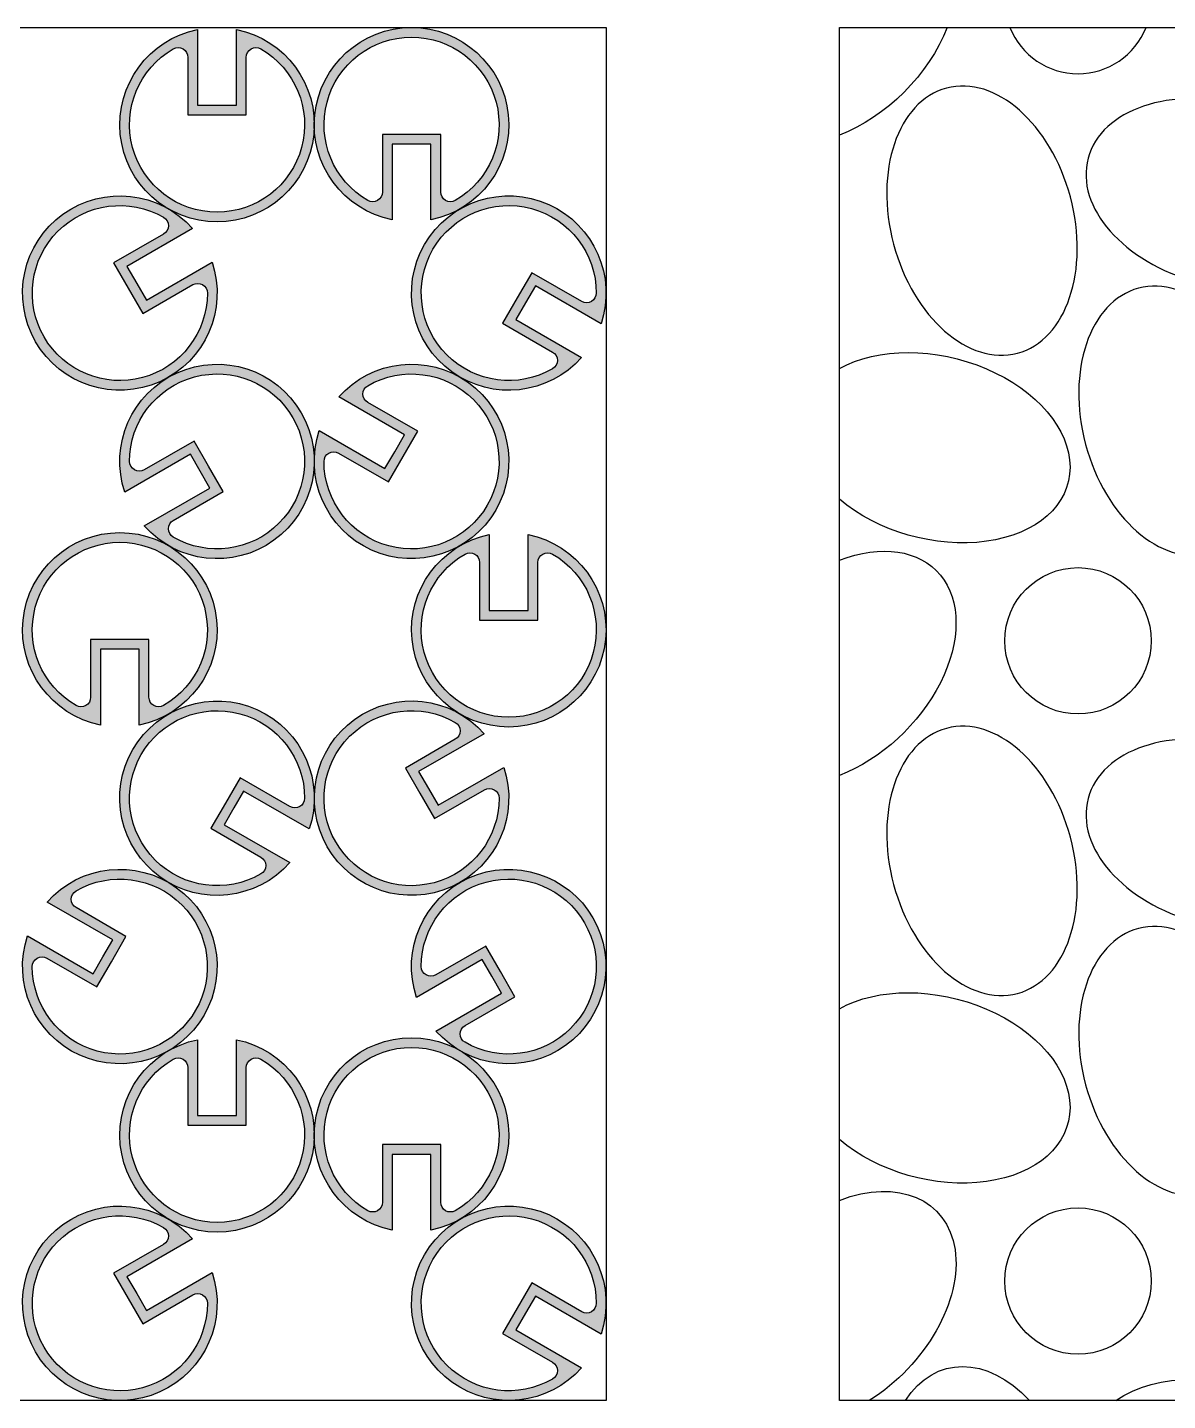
# Model space of a CAD drawing. Header units: millimetres. Extents: x 61 to 452, y 50 to 292.
# Drawn here: x 205.1 to 263.7, y 219.8 to 290.4 of the extents above; entities that cross this region are included whole.
import ezdxf

# ---------------------------------------------------------------- set-up
doc = ezdxf.new("R2010")
doc.units = ezdxf.units.MM
doc.layers.add('cad-block.com', color=250, linetype='Continuous')

msp = doc.modelspace()

# ---------------------------------------------------------------- hatches: boundary and pattern name
at = {"true_color": 0x000000}
h = msp.add_hatch(color=18, dxfattribs=at)
h.dxf.hatch_style = 1
edge = h.paths.add_edge_path(flags=16)
edge.add_arc((214.8466869236495, 285.4032878407129), 4.499999999999926, 120.00000000000051, 419.9999999999994, ccw=False)
edge.add_arc((212.8466869236495, 288.8673894558505), 0.500000000000041, 360.0000000000065, 479.9999999999972, ccw=False)
edge.add_line((213.3466869236495, 288.8673894558506), (213.3466869236495, 285.9032878407128))
edge.add_line((213.3466869236495, 285.9032878407128), (214.8466869236495, 285.9032878407128))
edge.add_line((214.8466869236495, 285.9032878407128), (216.3466869236495, 285.9032878407128))
edge.add_line((216.3466869236495, 285.9032878407128), (216.3466869236495, 288.8673894558506))
edge.add_arc((216.8466869236495, 288.8673894558505), 0.5, 420.0000000000026, 539.9999999999934, ccw=False)
edge = h.paths.add_edge_path()
edge.add_line((213.8466869236495, 290.3022673262792), (213.8466869236495, 286.4032878407128))
edge.add_line((213.8466869236495, 286.4032878407128), (214.8466869236495, 286.4032878407128))
edge.add_line((214.8466869236495, 286.4032878407128), (215.8466869236495, 286.4032878407128))
edge.add_line((215.8466869236495, 286.4032878407128), (215.8466869236495, 290.3022673262792))
edge.add_arc((214.8466869236495, 285.4032878407128), 5.000000000000015, 101.53695903281539, 438.4630409671845, ccw=False)
h = msp.add_hatch(color=18, dxfattribs=at)
h.dxf.hatch_style = 1
edge = h.paths.add_edge_path(flags=16)
edge.add_arc((224.8466869236495, 285.4032878407127), 4.499999999999926, -59.999999999999375, 239.9999999999994, ccw=False)
edge.add_arc((226.8466869236495, 281.939186225575), 0.500000000000041, 180.0000000000065, 299.99999999999727, ccw=False)
edge.add_line((226.3466869236495, 281.939186225575), (226.3466869236495, 284.9032878407127))
edge.add_line((226.3466869236495, 284.9032878407127), (224.8466869236495, 284.9032878407127))
edge.add_line((224.8466869236495, 284.9032878407127), (223.3466869236495, 284.9032878407127))
edge.add_line((223.3466869236495, 284.9032878407127), (223.3466869236495, 281.939186225575))
edge.add_arc((222.8466869236495, 281.939186225575), 0.5, 240.0000000000027, 359.99999999999346, ccw=False)
edge = h.paths.add_edge_path()
edge.add_line((225.8466869236495, 280.5043083551463), (225.8466869236495, 284.4032878407127))
edge.add_line((225.8466869236495, 284.4032878407127), (224.8466869236495, 284.4032878407127))
edge.add_line((224.8466869236495, 284.4032878407127), (223.8466869236495, 284.4032878407127))
edge.add_line((223.8466869236495, 284.4032878407127), (223.8466869236495, 280.5043083551463))
edge.add_arc((224.8466869236495, 285.4032878407127), 5.000000000000015, -78.46304096718461, 258.4630409671846, ccw=False)
h = msp.add_hatch(color=18, dxfattribs=at)
h.dxf.hatch_style = 1
edge = h.paths.add_edge_path(flags=16)
edge.add_arc((209.8466869236497, 276.7430338028685), 4.499999999999926, 60.00000000000051, 359.9999999999994, ccw=False)
edge.add_arc((211.8466869236495, 280.2071354180062), 0.500000000000041, 300.0000000000065, 419.9999999999972, ccw=False)
edge.add_line((212.0966869236495, 279.774122716114), (209.5296996255418, 278.2920719085452))
edge.add_line((209.5296996255418, 278.2920719085452), (210.2796996255418, 276.9930338028685))
edge.add_line((210.2796996255418, 276.9930338028685), (211.0296996255418, 275.6939956971918))
edge.add_line((211.0296996255418, 275.6939956971918), (213.5966869236495, 277.1760465047606))
edge.add_arc((213.8466869236495, 276.7430338028684), 0.5, 360.0000000000026, 479.9999999999934, ccw=False)
edge = h.paths.add_edge_path()
edge.add_line((213.5893276107688, 280.0585489494361), (210.2127123274339, 278.1090592066529))
edge.add_line((210.212712327434, 278.1090592066529), (210.712712327434, 277.2430338028685))
edge.add_line((210.712712327434, 277.2430338028685), (211.212712327434, 276.377008399084))
edge.add_line((211.212712327434, 276.377008399084), (214.5893276107689, 278.3264981418672))
edge.add_arc((209.8466869236495, 276.7430338028685), 5.000000000000015, 41.53695903281539, 378.4630409671845, ccw=False)
h = msp.add_hatch(color=18, dxfattribs=at)
h.dxf.hatch_style = 1
edge = h.paths.add_edge_path(flags=16)
edge.add_arc((229.8466869236497, 276.7430338028683), 4.499999999999925, 5.115907697472721e-13, 299.9999999999994, ccw=False)
edge.add_arc((233.8466869236495, 276.7430338028684), 0.5000000000000409, 240.00000000000648, 359.9999999999972, ccw=False)
edge.add_line((233.5966869236495, 276.3100211009761), (231.0296996255418, 277.792071908545))
edge.add_line((231.0296996255418, 277.792071908545), (230.2796996255418, 276.4930338028684))
edge.add_line((230.2796996255418, 276.4930338028684), (229.5296996255418, 275.1939956971917))
edge.add_line((229.5296996255418, 275.1939956971917), (232.0966869236495, 273.7119448896228))
edge.add_arc((231.8466869236495, 273.2789321877306), 0.4999999999999999, 300.0000000000026, 419.99999999999346, ccw=False)
edge = h.paths.add_edge_path()
edge.add_line((234.5893276107688, 275.1595694638696), (231.2127123274339, 277.1090592066528))
edge.add_line((231.212712327434, 277.1090592066528), (230.712712327434, 276.2430338028684))
edge.add_line((230.712712327434, 276.2430338028684), (230.212712327434, 275.3770083990839))
edge.add_line((230.212712327434, 275.3770083990839), (233.5893276107689, 273.4275186563007))
edge.add_arc((229.8466869236495, 276.7430338028684), 5.000000000000014, -18.46304096718461, 318.46304096718455, ccw=False)
h = msp.add_hatch(color=18, dxfattribs=at)
h.dxf.hatch_style = 1
edge = h.paths.add_edge_path(flags=16)
edge.add_arc((214.8466869236495, 268.082779765024), 4.499999999999925, -119.99999999999949, 179.9999999999993, ccw=False)
edge.add_arc((212.8466869236495, 264.6186781498863), 0.5000000000000409, 120.0000000000064, 239.99999999999721, ccw=False)
edge.add_line((212.5966869236495, 265.0516908517785), (215.1636742217572, 266.5337416593474))
edge.add_line((215.1636742217572, 266.5337416593474), (214.4136742217572, 267.832779765024))
edge.add_line((214.4136742217572, 267.832779765024), (213.6636742217572, 269.1318178707007))
edge.add_line((213.6636742217572, 269.1318178707007), (211.0966869236495, 267.6497670631319))
edge.add_arc((210.8466869236495, 268.0827797650241), 0.4999999999999999, 180.0000000000026, 299.9999999999934, ccw=False)
edge = h.paths.add_edge_path()
edge.add_line((211.1040462365302, 264.7672646184564), (214.4806615198651, 266.7167543612396))
edge.add_line((214.4806615198652, 266.7167543612396), (213.9806615198652, 267.582779765024))
edge.add_line((213.9806615198652, 267.582779765024), (213.4806615198652, 268.4488051688085))
edge.add_line((213.4806615198652, 268.4488051688085), (210.1040462365303, 266.4993154260253))
edge.add_arc((214.8466869236495, 268.082779765024), 5.000000000000014, -138.4630409671846, 198.4630409671845, ccw=False)
h = msp.add_hatch(color=18, dxfattribs=at)
h.dxf.hatch_style = 1
edge = h.paths.add_edge_path(flags=16)
edge.add_arc((224.8466869236495, 268.0827797650241), 4.499999999999925, -179.99999999999966, 119.9999999999994, ccw=False)
edge.add_arc((220.8466869236495, 268.082779765024), 0.5000000000000409, 60.00000000000642, 179.9999999999972, ccw=False)
edge.add_line((221.0966869236495, 268.5157924669163), (223.6636742217572, 267.0337416593474))
edge.add_line((223.6636742217572, 267.0337416593474), (224.4136742217572, 268.332779765024))
edge.add_line((224.4136742217572, 268.332779765024), (225.1636742217572, 269.6318178707007))
edge.add_line((225.1636742217572, 269.6318178707007), (222.5966869236495, 271.1138686782696))
edge.add_arc((222.8466869236495, 271.5468813801618), 0.4999999999999999, 120.00000000000259, 239.9999999999934, ccw=False)
edge = h.paths.add_edge_path()
edge.add_line((220.1040462365302, 269.6662441040228), (223.4806615198651, 267.7167543612396))
edge.add_line((223.4806615198652, 267.7167543612396), (223.9806615198652, 268.582779765024))
edge.add_line((223.9806615198652, 268.582779765024), (224.4806615198652, 269.4488051688085))
edge.add_line((224.4806615198652, 269.4488051688085), (221.1040462365303, 271.3982949115917))
edge.add_arc((224.8466869236495, 268.082779765024), 5.000000000000014, -198.4630409671846, 138.4630409671845, ccw=False)
h = msp.add_hatch(color=18, dxfattribs=at)
h.dxf.hatch_style = 1
edge = h.paths.add_edge_path(flags=16)
edge.add_arc((209.8466869236495, 259.4225257271796), 4.499999999999926, -59.999999999999375, 239.9999999999994, ccw=False)
edge.add_arc((211.8466869236495, 255.958424112042), 0.500000000000041, 180.0000000000065, 299.99999999999727, ccw=False)
edge.add_line((211.3466869236495, 255.9584241120419), (211.3466869236495, 258.9225257271797))
edge.add_line((211.3466869236495, 258.9225257271797), (209.8466869236495, 258.9225257271797))
edge.add_line((209.8466869236495, 258.9225257271797), (208.3466869236495, 258.9225257271797))
edge.add_line((208.3466869236495, 258.9225257271797), (208.3466869236495, 255.9584241120419))
edge.add_arc((207.8466869236495, 255.958424112042), 0.5, 240.0000000000027, 359.99999999999346, ccw=False)
edge = h.paths.add_edge_path()
edge.add_line((210.8466869236495, 254.5235462416133), (210.8466869236495, 258.4225257271797))
edge.add_line((210.8466869236495, 258.4225257271797), (209.8466869236495, 258.4225257271797))
edge.add_line((209.8466869236495, 258.4225257271797), (208.8466869236495, 258.4225257271797))
edge.add_line((208.8466869236495, 258.4225257271797), (208.8466869236495, 254.5235462416133))
edge.add_arc((209.8466869236495, 259.4225257271797), 5.000000000000015, -78.46304096718461, 258.4630409671846, ccw=False)
h = msp.add_hatch(color=18, dxfattribs=at)
h.dxf.hatch_style = 1
edge = h.paths.add_edge_path(flags=16)
edge.add_arc((229.8466869236495, 259.4225257271797), 4.499999999999926, 120.00000000000051, 419.9999999999994, ccw=False)
edge.add_arc((227.8466869236495, 262.8866273423174), 0.500000000000041, 360.0000000000065, 479.9999999999972, ccw=False)
edge.add_line((228.3466869236495, 262.8866273423174), (228.3466869236495, 259.9225257271797))
edge.add_line((228.3466869236495, 259.9225257271797), (229.8466869236495, 259.9225257271797))
edge.add_line((229.8466869236495, 259.9225257271797), (231.3466869236495, 259.9225257271797))
edge.add_line((231.3466869236495, 259.9225257271797), (231.3466869236495, 262.8866273423174))
edge.add_arc((231.8466869236495, 262.8866273423174), 0.5, 420.0000000000026, 539.9999999999934, ccw=False)
edge = h.paths.add_edge_path()
edge.add_line((228.8466869236495, 264.321505212746), (228.8466869236495, 260.4225257271797))
edge.add_line((228.8466869236495, 260.4225257271797), (229.8466869236495, 260.4225257271797))
edge.add_line((229.8466869236495, 260.4225257271797), (230.8466869236495, 260.4225257271797))
edge.add_line((230.8466869236495, 260.4225257271797), (230.8466869236495, 264.321505212746))
edge.add_arc((229.8466869236495, 259.4225257271797), 5.000000000000015, 101.53695903281539, 438.4630409671845, ccw=False)
h = msp.add_hatch(color=18, dxfattribs=at)
h.dxf.hatch_style = 1
edge = h.paths.add_edge_path(flags=16)
edge.add_arc((214.8466869236497, 250.7622716893353), 4.499999999999925, 5.115907697472721e-13, 299.9999999999994, ccw=False)
edge.add_arc((218.8466869236495, 250.7622716893354), 0.5000000000000409, 240.00000000000648, 359.9999999999972, ccw=False)
edge.add_line((218.5966869236495, 250.3292589874431), (216.0296996255418, 251.811309795012))
edge.add_line((216.0296996255418, 251.8113097950119), (215.2796996255418, 250.5122716893353))
edge.add_line((215.2796996255418, 250.5122716893353), (214.5296996255418, 249.2132335836587))
edge.add_line((214.5296996255418, 249.2132335836587), (217.0966869236495, 247.7311827760898))
edge.add_arc((216.8466869236495, 247.2981700741976), 0.4999999999999999, 300.0000000000026, 419.99999999999346, ccw=False)
edge = h.paths.add_edge_path()
edge.add_line((219.5893276107688, 249.1788073503366), (216.2127123274339, 251.1282970931198))
edge.add_line((216.212712327434, 251.1282970931197), (215.712712327434, 250.2622716893353))
edge.add_line((215.712712327434, 250.2622716893353), (215.212712327434, 249.3962462855509))
edge.add_line((215.212712327434, 249.3962462855509), (218.5893276107689, 247.4467565427677))
edge.add_arc((214.8466869236495, 250.7622716893353), 5.000000000000014, -18.46304096718461, 318.46304096718455, ccw=False)
h = msp.add_hatch(color=18, dxfattribs=at)
h.dxf.hatch_style = 1
edge = h.paths.add_edge_path(flags=16)
edge.add_arc((224.8466869236497, 250.7622716893353), 4.499999999999926, 60.00000000000051, 359.9999999999994, ccw=False)
edge.add_arc((226.8466869236495, 254.226373304473), 0.500000000000041, 300.0000000000065, 419.9999999999972, ccw=False)
edge.add_line((227.0966869236495, 253.7933606025808), (224.5296996255418, 252.311309795012))
edge.add_line((224.5296996255418, 252.311309795012), (225.2796996255418, 251.0122716893353))
edge.add_line((225.2796996255418, 251.0122716893353), (226.0296996255418, 249.7132335836586))
edge.add_line((226.0296996255418, 249.7132335836586), (228.5966869236495, 251.1952843912275))
edge.add_arc((228.8466869236495, 250.7622716893353), 0.5, 360.0000000000026, 479.9999999999934, ccw=False)
edge = h.paths.add_edge_path()
edge.add_line((228.5893276107688, 254.0777868359029), (225.2127123274339, 252.1282970931198))
edge.add_line((225.212712327434, 252.1282970931197), (225.712712327434, 251.2622716893353))
edge.add_line((225.712712327434, 251.2622716893353), (226.212712327434, 250.3962462855509))
edge.add_line((226.212712327434, 250.3962462855509), (229.5893276107689, 252.345736028334))
edge.add_arc((224.8466869236495, 250.7622716893353), 5.000000000000015, 41.53695903281539, 378.4630409671845, ccw=False)
h = msp.add_hatch(color=18, dxfattribs=at)
h.dxf.hatch_style = 1
edge = h.paths.add_edge_path(flags=16)
edge.add_arc((209.8466869236495, 242.1020176514909), 4.499999999999925, -179.99999999999966, 119.9999999999994, ccw=False)
edge.add_arc((205.8466869236495, 242.1020176514908), 0.5000000000000409, 60.00000000000642, 179.9999999999972, ccw=False)
edge.add_line((206.0966869236495, 242.5350303533831), (208.6636742217572, 241.0529795458142))
edge.add_line((208.6636742217572, 241.0529795458143), (209.4136742217572, 242.3520176514909))
edge.add_line((209.4136742217572, 242.3520176514909), (210.1636742217572, 243.6510557571675))
edge.add_line((210.1636742217572, 243.6510557571675), (207.5966869236495, 245.1331065647364))
edge.add_arc((207.8466869236495, 245.5661192666286), 0.4999999999999999, 120.00000000000259, 239.9999999999934, ccw=False)
edge = h.paths.add_edge_path()
edge.add_line((205.1040462365302, 243.6854819904896), (208.4806615198651, 241.7359922477064))
edge.add_line((208.4806615198652, 241.7359922477065), (208.9806615198652, 242.6020176514909))
edge.add_line((208.9806615198652, 242.6020176514909), (209.4806615198652, 243.4680430552753))
edge.add_line((209.4806615198652, 243.4680430552753), (206.1040462365303, 245.4175327980585))
edge.add_arc((209.8466869236495, 242.1020176514909), 5.000000000000014, -198.4630409671846, 138.4630409671845, ccw=False)
h = msp.add_hatch(color=18, dxfattribs=at)
h.dxf.hatch_style = 1
edge = h.paths.add_edge_path(flags=16)
edge.add_arc((229.8466869236495, 242.1020176514908), 4.499999999999925, -119.99999999999949, 179.9999999999993, ccw=False)
edge.add_arc((227.8466869236495, 238.637916036353), 0.5000000000000409, 120.0000000000064, 239.99999999999721, ccw=False)
edge.add_line((227.5966869236495, 239.0709287382452), (230.1636742217572, 240.5529795458141))
edge.add_line((230.1636742217572, 240.5529795458141), (229.4136742217572, 241.8520176514908))
edge.add_line((229.4136742217572, 241.8520176514908), (228.6636742217572, 243.1510557571675))
edge.add_line((228.6636742217572, 243.1510557571675), (226.0966869236495, 241.6690049495986))
edge.add_arc((225.8466869236495, 242.1020176514908), 0.4999999999999999, 180.0000000000026, 299.9999999999934, ccw=False)
edge = h.paths.add_edge_path()
edge.add_line((226.1040462365302, 238.7865025049231), (229.4806615198651, 240.7359922477063))
edge.add_line((229.4806615198652, 240.7359922477063), (228.9806615198652, 241.6020176514908))
edge.add_line((228.9806615198652, 241.6020176514908), (228.4806615198652, 242.4680430552752))
edge.add_line((228.4806615198652, 242.4680430552752), (225.1040462365303, 240.518553312492))
edge.add_arc((229.8466869236495, 242.1020176514908), 5.000000000000014, -138.4630409671846, 198.4630409671845, ccw=False)
h = msp.add_hatch(color=18, dxfattribs=at)
h.dxf.hatch_style = 1
edge = h.paths.add_edge_path(flags=16)
edge.add_arc((214.8466869236495, 233.4417636136466), 4.499999999999926, 120.00000000000051, 419.9999999999994, ccw=False)
edge.add_arc((212.8466869236495, 236.9058652287842), 0.500000000000041, 360.0000000000065, 479.9999999999972, ccw=False)
edge.add_line((213.3466869236495, 236.9058652287843), (213.3466869236495, 233.9417636136465))
edge.add_line((213.3466869236495, 233.9417636136465), (214.8466869236495, 233.9417636136465))
edge.add_line((214.8466869236495, 233.9417636136465), (216.3466869236495, 233.9417636136465))
edge.add_line((216.3466869236495, 233.9417636136465), (216.3466869236495, 236.9058652287843))
edge.add_arc((216.8466869236495, 236.9058652287842), 0.5, 420.0000000000026, 539.9999999999934, ccw=False)
edge = h.paths.add_edge_path()
edge.add_line((213.8466869236495, 238.3407430992129), (213.8466869236495, 234.4417636136465))
edge.add_line((213.8466869236495, 234.4417636136465), (214.8466869236495, 234.4417636136465))
edge.add_line((214.8466869236495, 234.4417636136465), (215.8466869236495, 234.4417636136465))
edge.add_line((215.8466869236495, 234.4417636136465), (215.8466869236495, 238.3407430992129))
edge.add_arc((214.8466869236495, 233.4417636136465), 5.000000000000015, 101.53695903281539, 438.4630409671845, ccw=False)
h = msp.add_hatch(color=18, dxfattribs=at)
h.dxf.hatch_style = 1
edge = h.paths.add_edge_path(flags=16)
edge.add_arc((224.8466869236495, 233.4417636136463), 4.499999999999926, -59.999999999999375, 239.9999999999994, ccw=False)
edge.add_arc((226.8466869236495, 229.9776619985087), 0.500000000000041, 180.0000000000065, 299.99999999999727, ccw=False)
edge.add_line((226.3466869236495, 229.9776619985087), (226.3466869236495, 232.9417636136464))
edge.add_line((226.3466869236495, 232.9417636136464), (224.8466869236495, 232.9417636136464))
edge.add_line((224.8466869236495, 232.9417636136464), (223.3466869236495, 232.9417636136464))
edge.add_line((223.3466869236495, 232.9417636136464), (223.3466869236495, 229.9776619985087))
edge.add_arc((222.8466869236495, 229.9776619985087), 0.5, 240.0000000000027, 359.99999999999346, ccw=False)
edge = h.paths.add_edge_path()
edge.add_line((225.8466869236495, 228.54278412808), (225.8466869236495, 232.4417636136464))
edge.add_line((225.8466869236495, 232.4417636136464), (224.8466869236495, 232.4417636136464))
edge.add_line((224.8466869236495, 232.4417636136464), (223.8466869236495, 232.4417636136464))
edge.add_line((223.8466869236495, 232.4417636136464), (223.8466869236495, 228.54278412808))
edge.add_arc((224.8466869236495, 233.4417636136464), 5.000000000000015, -78.46304096718461, 258.4630409671846, ccw=False)
h = msp.add_hatch(color=18, dxfattribs=at)
h.dxf.hatch_style = 1
edge = h.paths.add_edge_path(flags=16)
edge.add_arc((209.8466869236497, 224.7815095758021), 4.499999999999926, 60.00000000000051, 359.9999999999994, ccw=False)
edge.add_arc((211.8466869236495, 228.2456111909399), 0.500000000000041, 300.0000000000065, 419.9999999999972, ccw=False)
edge.add_line((212.0966869236495, 227.8125984890477), (209.5296996255418, 226.3305476814788))
edge.add_line((209.5296996255418, 226.3305476814788), (210.2796996255418, 225.0315095758021))
edge.add_line((210.2796996255418, 225.0315095758021), (211.0296996255418, 223.7324714701255))
edge.add_line((211.0296996255418, 223.7324714701255), (213.5966869236495, 225.2145222776943))
edge.add_arc((213.8466869236495, 224.7815095758021), 0.5, 360.0000000000026, 479.9999999999934, ccw=False)
edge = h.paths.add_edge_path()
edge.add_line((213.5893276107688, 228.0970247223698), (210.2127123274339, 226.1475349795866))
edge.add_line((210.212712327434, 226.1475349795866), (210.712712327434, 225.2815095758021))
edge.add_line((210.712712327434, 225.2815095758021), (211.212712327434, 224.4154841720177))
edge.add_line((211.212712327434, 224.4154841720177), (214.5893276107689, 226.3649739148009))
edge.add_arc((209.8466869236495, 224.7815095758021), 5.000000000000015, 41.53695903281539, 378.4630409671845, ccw=False)
h = msp.add_hatch(color=18, dxfattribs=at)
h.dxf.hatch_style = 1
edge = h.paths.add_edge_path(flags=16)
edge.add_arc((229.8466869236497, 224.781509575802), 4.499999999999925, 5.115907697472721e-13, 299.9999999999994, ccw=False)
edge.add_arc((233.8466869236495, 224.7815095758021), 0.5000000000000409, 240.00000000000648, 359.9999999999972, ccw=False)
edge.add_line((233.5966869236495, 224.3484968739098), (231.0296996255418, 225.8305476814787))
edge.add_line((231.0296996255418, 225.8305476814787), (230.2796996255418, 224.531509575802))
edge.add_line((230.2796996255418, 224.531509575802), (229.5296996255418, 223.2324714701254))
edge.add_line((229.5296996255418, 223.2324714701254), (232.0966869236495, 221.7504206625565))
edge.add_arc((231.8466869236495, 221.3174079606643), 0.4999999999999999, 300.0000000000026, 419.99999999999346, ccw=False)
edge = h.paths.add_edge_path()
edge.add_line((234.5893276107688, 223.1980452368033), (231.2127123274339, 225.1475349795865))
edge.add_line((231.212712327434, 225.1475349795865), (230.712712327434, 224.281509575802))
edge.add_line((230.712712327434, 224.281509575802), (230.212712327434, 223.4154841720176))
edge.add_line((230.212712327434, 223.4154841720176), (233.5893276107689, 221.4659944292344))
edge.add_arc((229.8466869236495, 224.781509575802), 5.000000000000014, -18.46304096718461, 318.46304096718455, ccw=False)

# ---------------------------------------------------------------- linework, layer by layer
at = {"color": 18, "true_color": 0x000000}
for points in [[(213.8466869236495, 290.3022673262792), (213.8466869236495, 286.4032878407128), (214.8466869236495, 286.4032878407128), (214.8466869236495, 286.4032878407128), (214.8466869236495, 286.4032878407128), (215.8466869236495, 286.4032878407128), (215.8466869236495, 290.3022673262792, -9.89897948556639)], [(225.8466869236495, 280.5043083551463), (225.8466869236495, 284.4032878407127), (224.8466869236495, 284.4032878407127), (224.8466869236495, 284.4032878407127), (224.8466869236495, 284.4032878407127), (223.8466869236495, 284.4032878407127), (223.8466869236495, 280.5043083551463, -9.89897948556639)], [(222.5966869236495, 281.5061735236828, -3.732050807568806), (227.0966869236495, 281.5061735236828, -0.5773502691896288), (226.3466869236495, 281.939186225575), (226.3466869236495, 284.9032878407127), (224.8466869236495, 284.9032878407127), (223.3466869236495, 284.9032878407127), (223.3466869236495, 281.939186225575, -0.5773502691896291)], [(217.0966869236495, 289.3004021577428, -3.732050807568806), (212.5966869236495, 289.3004021577428, -0.5773502691896288), (213.3466869236495, 288.8673894558506), (213.3466869236495, 285.9032878407128), (214.8466869236495, 285.9032878407128), (216.3466869236495, 285.9032878407128), (216.3466869236495, 288.8673894558506, -0.5773502691896291)], [(213.5893276107688, 280.0585489494361), (210.212712327434, 278.1090592066529), (210.712712327434, 277.2430338028685), (210.712712327434, 277.2430338028685), (210.712712327434, 277.2430338028685), (211.212712327434, 276.377008399084), (214.5893276107688, 278.3264981418672, -9.89897948556639)], [(214.3466869236495, 276.7430338028685, -3.732050807568806), (212.0966869236495, 280.6401481198984, -0.5773502691896288), (212.0966869236495, 279.774122716114), (209.5296996255418, 278.2920719085452), (210.2796996255418, 276.9930338028685), (211.0296996255418, 275.6939956971918), (213.5966869236495, 277.1760465047607, -0.5773502691896291)], [(234.5893276107688, 275.1595694638696), (231.212712327434, 277.1090592066528), (230.712712327434, 276.2430338028684), (230.712712327434, 276.2430338028684), (230.712712327434, 276.2430338028684), (230.212712327434, 275.3770083990839), (233.5893276107688, 273.4275186563007, -9.89897948556639)], [(232.0966869236495, 272.8459194858384, -3.732050807568806), (234.3466869236495, 276.7430338028684, -0.5773502691896288), (233.5966869236495, 276.3100211009761), (231.0296996255418, 277.792071908545), (230.2796996255418, 276.4930338028684), (229.5296996255418, 275.1939956971917), (232.0966869236495, 273.7119448896228, -0.5773502691896291)], [(211.1040462365302, 264.7672646184564), (214.4806615198652, 266.7167543612396), (213.9806615198652, 267.582779765024), (213.9806615198652, 267.582779765024), (213.9806615198652, 267.582779765024), (213.4806615198652, 268.4488051688085), (210.1040462365302, 266.4993154260253, -9.89897948556639)], [(220.1040462365302, 269.6662441040228), (223.4806615198652, 267.7167543612396), (223.9806615198652, 268.582779765024), (223.9806615198652, 268.582779765024), (223.9806615198652, 268.582779765024), (224.4806615198652, 269.4488051688085), (221.1040462365302, 271.3982949115917, -9.89897948556639)], [(210.3466869236495, 268.082779765024, -3.732050807568806), (212.5966869236495, 264.1856654479941, -0.5773502691896288), (212.5966869236495, 265.0516908517785), (215.1636742217572, 266.5337416593474), (214.4136742217572, 267.832779765024), (213.6636742217572, 269.1318178707007), (211.0966869236495, 267.6497670631318, -0.5773502691896291)], [(222.5966869236495, 271.979894082054, -3.732050807568806), (220.3466869236495, 268.082779765024, -0.5773502691896288), (221.0966869236495, 268.5157924669163), (223.6636742217572, 267.0337416593474), (224.4136742217572, 268.332779765024), (225.1636742217572, 269.6318178707007), (222.5966869236495, 271.1138686782696, -0.5773502691896291)], [(210.8466869236495, 254.5235462416133), (210.8466869236495, 258.4225257271797), (209.8466869236495, 258.4225257271797), (209.8466869236495, 258.4225257271797), (209.8466869236495, 258.4225257271797), (208.8466869236495, 258.4225257271797), (208.8466869236495, 254.5235462416133, -9.89897948556639)], [(228.8466869236495, 264.321505212746), (228.8466869236495, 260.4225257271797), (229.8466869236495, 260.4225257271797), (229.8466869236495, 260.4225257271797), (229.8466869236495, 260.4225257271797), (230.8466869236495, 260.4225257271797), (230.8466869236495, 264.321505212746, -9.89897948556639)], [(207.5966869236495, 255.5254114101497, -3.732050807568806), (212.0966869236495, 255.5254114101497, -0.5773502691896288), (211.3466869236495, 255.9584241120419), (211.3466869236495, 258.9225257271797), (209.8466869236495, 258.9225257271797), (208.3466869236495, 258.9225257271797), (208.3466869236495, 255.9584241120419, -0.5773502691896291)], [(232.0966869236495, 263.3196400442096, -3.732050807568806), (227.5966869236495, 263.3196400442096, -0.5773502691896288), (228.3466869236495, 262.8866273423174), (228.3466869236495, 259.9225257271797), (229.8466869236495, 259.9225257271797), (231.3466869236495, 259.9225257271797), (231.3466869236495, 262.8866273423174, -0.5773502691896291)], [(219.5893276107688, 249.1788073503366), (216.212712327434, 251.1282970931197), (215.712712327434, 250.2622716893353), (215.712712327434, 250.2622716893353), (215.712712327434, 250.2622716893353), (215.212712327434, 249.3962462855509), (218.5893276107688, 247.4467565427677, -9.89897948556639)], [(228.5893276107688, 254.0777868359029), (225.212712327434, 252.1282970931197), (225.712712327434, 251.2622716893353), (225.712712327434, 251.2622716893353), (225.712712327434, 251.2622716893353), (226.212712327434, 250.3962462855509), (229.5893276107688, 252.345736028334, -9.89897948556639)], [(217.0966869236495, 246.8651573723054, -3.732050807568806), (219.3466869236495, 250.7622716893353, -0.5773502691896288), (218.5966869236495, 250.3292589874431), (216.0296996255418, 251.8113097950119), (215.2796996255418, 250.5122716893353), (214.5296996255418, 249.2132335836587), (217.0966869236495, 247.7311827760898, -0.5773502691896291)], [(229.3466869236495, 250.7622716893353, -3.732050807568806), (227.0966869236495, 254.6593860063653, -0.5773502691896288), (227.0966869236495, 253.7933606025808), (224.5296996255418, 252.311309795012), (225.2796996255418, 251.0122716893353), (226.0296996255418, 249.7132335836586), (228.5966869236495, 251.1952843912275, -0.5773502691896291)], [(205.1040462365302, 243.6854819904896), (208.4806615198652, 241.7359922477065), (208.9806615198652, 242.6020176514909), (208.9806615198652, 242.6020176514909), (208.9806615198652, 242.6020176514909), (209.4806615198652, 243.4680430552753), (206.1040462365302, 245.4175327980585, -9.89897948556639)], [(207.5966869236495, 245.9991319685208, -3.732050807568806), (205.3466869236495, 242.1020176514909, -0.5773502691896288), (206.0966869236495, 242.5350303533831), (208.6636742217572, 241.0529795458143), (209.4136742217572, 242.3520176514909), (210.1636742217572, 243.6510557571675), (207.5966869236495, 245.1331065647364, -0.5773502691896291)], [(226.1040462365302, 238.7865025049231), (229.4806615198652, 240.7359922477063), (228.9806615198652, 241.6020176514908), (228.9806615198652, 241.6020176514908), (228.9806615198652, 241.6020176514908), (228.4806615198652, 242.4680430552752), (225.1040462365302, 240.518553312492, -9.89897948556639)], [(225.3466869236495, 242.1020176514908, -3.732050807568806), (227.5966869236495, 238.2049033344608, -0.5773502691896288), (227.5966869236495, 239.0709287382452), (230.1636742217572, 240.5529795458141), (229.4136742217572, 241.8520176514908), (228.6636742217572, 243.1510557571675), (226.0966869236495, 241.6690049495986, -0.5773502691896291)], [(213.8466869236495, 238.3407430992129), (213.8466869236495, 234.4417636136465), (214.8466869236495, 234.4417636136465), (214.8466869236495, 234.4417636136465), (214.8466869236495, 234.4417636136465), (215.8466869236495, 234.4417636136465), (215.8466869236495, 238.3407430992129, -9.89897948556639)], [(225.8466869236495, 228.54278412808), (225.8466869236495, 232.4417636136464), (224.8466869236495, 232.4417636136464), (224.8466869236495, 232.4417636136464), (224.8466869236495, 232.4417636136464), (223.8466869236495, 232.4417636136464), (223.8466869236495, 228.54278412808, -9.89897948556639)], [(217.0966869236495, 237.3388779306765, -3.732050807568806), (212.5966869236495, 237.3388779306765, -0.5773502691896288), (213.3466869236495, 236.9058652287843), (213.3466869236495, 233.9417636136465), (214.8466869236495, 233.9417636136465), (216.3466869236495, 233.9417636136465), (216.3466869236495, 236.9058652287843, -0.5773502691896291)], [(222.5966869236495, 229.5446492966165, -3.732050807568806), (227.0966869236495, 229.5446492966165, -0.5773502691896288), (226.3466869236495, 229.9776619985087), (226.3466869236495, 232.9417636136464), (224.8466869236495, 232.9417636136464), (223.3466869236495, 232.9417636136464), (223.3466869236495, 229.9776619985087, -0.5773502691896291)], [(213.5893276107688, 228.0970247223698), (210.212712327434, 226.1475349795866), (210.712712327434, 225.2815095758021), (210.712712327434, 225.2815095758021), (210.712712327434, 225.2815095758021), (211.212712327434, 224.4154841720177), (214.5893276107688, 226.3649739148009, -9.89897948556639)], [(234.5893276107688, 223.1980452368033), (231.212712327434, 225.1475349795865), (230.712712327434, 224.281509575802), (230.712712327434, 224.281509575802), (230.712712327434, 224.281509575802), (230.212712327434, 223.4154841720176), (233.5893276107688, 221.4659944292344, -9.89897948556639)], [(214.3466869236495, 224.7815095758021, -3.732050807568806), (212.0966869236495, 228.6786238928321, -0.5773502691896288), (212.0966869236495, 227.8125984890477), (209.5296996255418, 226.3305476814788), (210.2796996255418, 225.0315095758021), (211.0296996255418, 223.7324714701255), (213.5966869236495, 225.2145222776944, -0.5773502691896291)], [(232.0966869236495, 220.8843952587721, -3.732050807568806), (234.3466869236495, 224.781509575802, -0.5773502691896288), (233.5966869236495, 224.3484968739098), (231.0296996255418, 225.8305476814787), (230.2796996255418, 224.531509575802), (229.5296996255418, 223.2324714701254), (232.0966869236495, 221.7504206625565, -0.5773502691896291)]]:
    msp.add_lwpolyline(points, format="xyb", close=True, dxfattribs=at)
for centre in [(259.1175111953146, 258.8560480636702), (259.1175111953146, 225.9241162038081)]:
    msp.add_circle(centre, 3.763649355412823, dxfattribs=at)
msp.add_arc((259.1175111953146, 291.7879799235324), 3.763649355412823, 201.5869076793623, 338.4130923206377, dxfattribs=at)
at = {"color": 18, "true_color": 0x000000, "extrusion": (0, 0, -1)}
for centre, major_axis, ratio, start_param, end_param in [((246.8466869236495, 290.4032878407127), (4.98994121478896, 4.989941214788957), 0.6666666666666683, 0.9827937232473243, 2.158798930342463), ((251.7829205393409, 268.790547566897), (6.816386462792698, -1.826445248003742), 0.6666666666666683, 3.742014335656724, 8.47081962779099), ((246.8466869236495, 257.4713559808504), (4.98994121478896, 4.989941214788957), 0.6666666666666683, 5.300391583932256, 8.44198423752205), ((251.7829205393409, 235.8586157070347), (6.816386462792698, -1.826445248003742), 0.6666666666666683, 3.742014335656664, 8.470819627791064), ((246.8466869236495, 224.5394241209883), (4.98994121478896, 4.989941214788957), 0.6666666666666683, 5.300391583932366, 8.182289287780755), ((254.1812775796232, 214.6049246177615), (-1.826445248003736, 6.816386462792701), 0.6666666666666684, 5.733595774820592, 7.186311490450034), ((266.4521018512883, 215.9896167005813), (-6.816386462792698, 1.826445248003742), 0.6666666666666683, 0.5033494144522545, 1.87391580984666)]:
    msp.add_ellipse(centre, major_axis=major_axis, ratio=ratio, start_param=start_param, end_param=end_param, dxfattribs=at)
for centre, major_axis, ratio in [((254.1812775796232, 280.4687883374859), (-1.826445248003736, 6.816386462792701), 0.6666666666666684), ((266.4521018512883, 281.8534804203057), (-6.816386462792698, 1.826445248003742), 0.6666666666666683), ((264.053744811006, 270.1752396497168), (1.826445248003742, -6.816386462792702), 0.6666666666666684), ((254.1812775796232, 247.5368564776238), (-1.826445248003736, 6.816386462792701), 0.6666666666666684), ((266.4521018512883, 248.9215485604436), (-6.816386462792698, 1.826445248003742), 0.6666666666666683), ((264.053744811006, 237.2433077898546), (1.826445248003742, -6.816386462792702), 0.6666666666666684)]:
    msp.add_ellipse(centre, major_axis=major_axis, ratio=ratio, dxfattribs=at)
at = {"layer": 'cad-block.com', "color": 252, "true_color": 0x939598}
for points in [[(234.8466869236495, 219.7815095758022), (144.8466869236495, 219.7815095758022), (144.8466869236495, 290.4032878407127), (234.8466869236495, 290.4032878407127)], [(246.8466869236495, 219.7815095758022), (246.8466869236495, 290.4032878407127), (337.2521991867043, 290.4032878407127), (337.2521991867043, 219.7815095758022)]]:
    msp.add_lwpolyline(points, close=True, dxfattribs=at)

doc.saveas('drawing.dxf')
